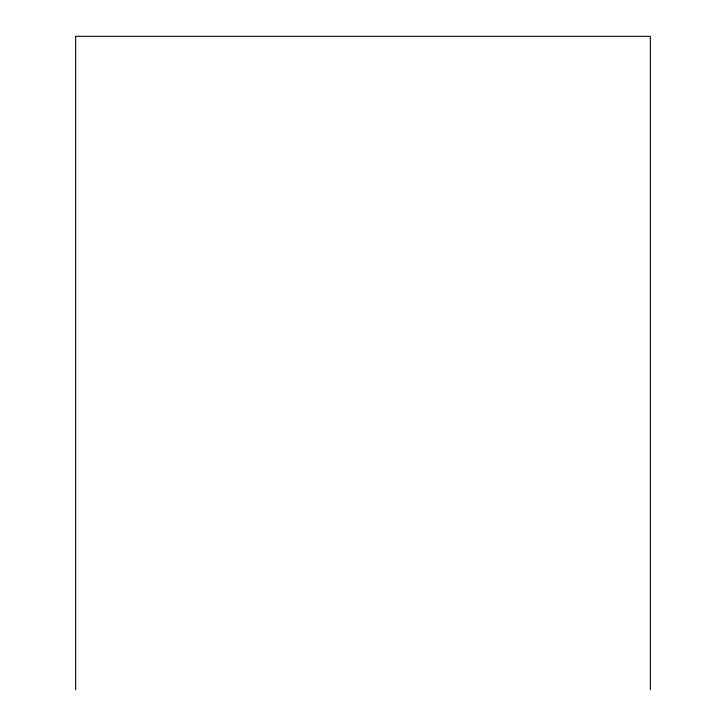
<?xml version="1.0" encoding="UTF-8"?>
<svg xmlns="http://www.w3.org/2000/svg" width="726" height="726" viewBox="0 0 726 726"><rect width="100%" height="100%" fill="white"/><g stroke="black" fill="none" stroke-linecap="round" stroke-linejoin="round"><path stroke-width="1.09" d="M650.369 689.7L650.369 36.3L75.631 36.3L75.631 689.7"/></g></svg>
